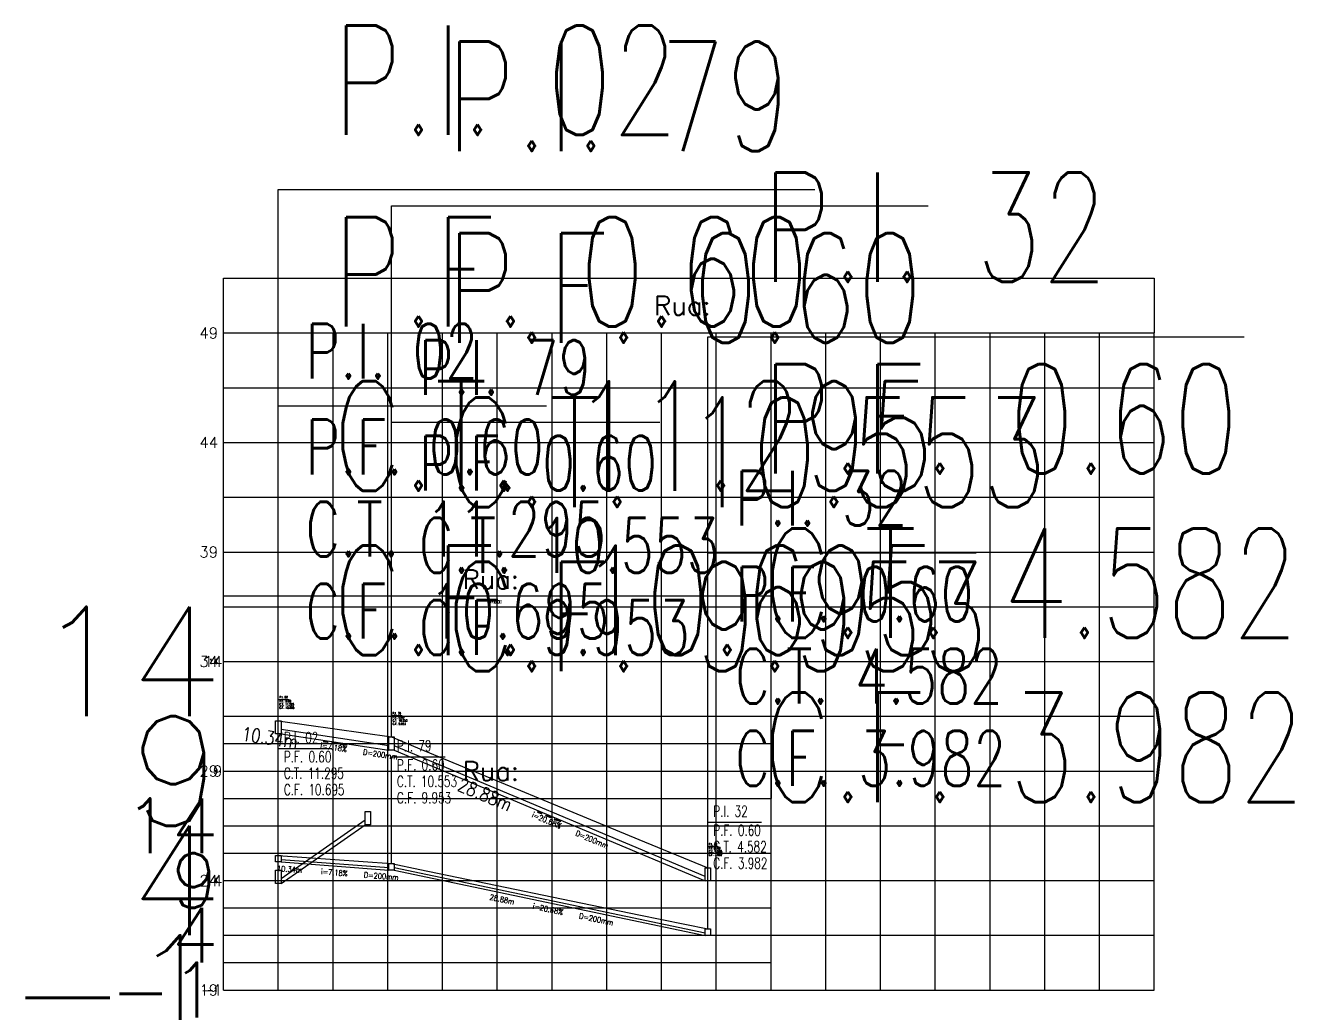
# Model space of a CAD drawing. Extents: x -289 to 361868, y -200 to 7352041.
# Drawn here: x -18.1 to 97.8, y -0.9 to 88.1 of the extents above; entities that cross this region are included whole.
import ezdxf
from ezdxf.enums import TextEntityAlignment as Align

# ---------------------------------------------------------------- set-up
doc = ezdxf.new("R2010")
doc.units = 0
for name, color, linetype in [('PS_IND_COMPRIMENTO', 7, 'Continuous'), ('PS_IND_DIAMETRO', 7, 'Continuous'), ('PS_IND_FLUXO', 3, 'Continuous'), ('PS_IND_INCLINACAO', 7, 'Continuous'), ('PS_PERFIL_CAIXAS', 7, 'Continuous'), ('PS_PERFIL_GRADE', 8, 'Continuous'), ('PS_PERFIL_TERRENO', 3, 'Continuous'), ('PS_PERFIL_TITULOS', 5, 'Continuous'), ('PS_PERFIL_TUBO', 7, 'Continuous'), ('PS_PONTOS_IDENTIFICACAO_LIN', 7, 'Continuous'), ('PS_PONTOS_IDENTIFICACAO_TXT', 7, 'Continuous')]:
    doc.layers.add(name, color=color, linetype=linetype)
doc.styles.add('ROMANS', font='ROMANS.shx', dxfattribs={"height": 2})

# ---------------------------------------------------------------- blocks, each defined once
blk = doc.blocks.new('*U3648')
at = {"layer": 'PS_PERFIL_GRADE', "linetype": 'Continuous'}
for p, q in [((0, 0), (0, 35)), ((0, 35), (50, 35)), ((5, 0), (5, 35)), ((10, 0), (10, 35)), ((15, 0), (15, 35)), ((20, 0), (20, 35)), ((25, 0), (25, 35)), ((30, 0), (30, 35)), ((35, 0), (35, 35)), ((40, 0), (40, 35)), ((45, 0), (45, 35)), ((50, 0), (50, 35)), ((0, 30), (50, 30)), ((0, 25), (50, 25)), ((0, 20), (50, 20)), ((0, 15), (50, 15)), ((0, 10), (50, 10)), ((0, 5), (50, 5)), ((0, 0), (50, 0))]:
    blk.add_line(p, q, dxfattribs=at)
blk.add_lwpolyline([(0, 35), (0, 40), (50, 40), (50, 35)], dxfattribs=at)
at = {"layer": 'PS_PERFIL_GRADE', "style": 'ROMANS'}
for s, p in [('14', (-0.5, 30)), ('9', (-0.5, 20)), ('4', (-0.5, 10)), ('-1', (-0.5, 0))]:
    blk.add_text(s, height=0.5, dxfattribs=at).set_placement(p, align=Align.MIDDLE_RIGHT)
blk = doc.blocks.new('*U3653')
at = {"layer": 'PS_PERFIL_GRADE', "linetype": 'Continuous'}
for p, q in [((0, 0), (0, 35)), ((0, 35), (50, 35)), ((5, 0), (5, 35)), ((10, 0), (10, 35)), ((15, 0), (15, 35)), ((20, 0), (20, 35)), ((25, 0), (25, 35)), ((30, 0), (30, 35)), ((35, 0), (35, 35)), ((40, 0), (40, 35)), ((45, 0), (45, 35)), ((50, 0), (50, 35)), ((0, 30), (50, 30)), ((0, 25), (50, 25)), ((0, 20), (50, 20)), ((0, 15), (50, 15)), ((0, 10), (50, 10)), ((0, 5), (50, 5)), ((0, 0), (50, 0))]:
    blk.add_line(p, q, dxfattribs=at)
blk.add_lwpolyline([(0, 35), (0, 36), (50, 36), (50, 35)], dxfattribs=at)
at = {"layer": 'PS_PERFIL_GRADE', "style": 'ROMANS'}
for s, p in [('14', (-0.1, 30)), ('9', (-0.1, 20)), ('4', (-0.1, 10)), ('-1', (-0.1, 0))]:
    blk.add_text(s, height=1, dxfattribs=at).set_placement(p, align=Align.MIDDLE_RIGHT)
blk = doc.blocks.new('*U3654')
at = {"layer": 'PS_PERFIL_GRADE', "linetype": 'Continuous'}
for p, q in [((0, 0), (0, 35)), ((0, 35), (50, 35)), ((5, 0), (5, 35)), ((10, 0), (10, 35)), ((15, 0), (15, 35)), ((20, 0), (20, 35)), ((25, 0), (25, 35)), ((30, 0), (30, 35)), ((35, 0), (35, 35)), ((40, 0), (40, 35)), ((45, 0), (45, 35)), ((50, 0), (50, 35)), ((0, 30), (50, 30)), ((0, 25), (50, 25)), ((0, 20), (50, 20)), ((0, 15), (50, 15)), ((0, 10), (50, 10)), ((0, 5), (50, 5)), ((0, 0), (50, 0))]:
    blk.add_line(p, q, dxfattribs=at)
blk.add_lwpolyline([(0, 35), (0, 36), (50, 36), (50, 35)], dxfattribs=at)
at = {"layer": 'PS_PERFIL_GRADE', "style": 'ROMANS'}
for s, p in [('14', (-0.1, 30)), ('9', (-0.1, 20)), ('4', (-0.1, 10)), ('-1', (-0.1, 0))]:
    blk.add_text(s, height=10, dxfattribs=at).set_placement(p, align=Align.MIDDLE_RIGHT)
blk = doc.blocks.new('*U3656')
at = {"layer": 'PS_PERFIL_GRADE', "linetype": 'Continuous'}
for p, q in [((0, 0), (0, 35)), ((0, 35), (50, 35)), ((5, 0), (5, 35)), ((10, 0), (10, 35)), ((15, 0), (15, 35)), ((20, 0), (20, 35)), ((25, 0), (25, 35)), ((30, 0), (30, 35)), ((35, 0), (35, 35)), ((40, 0), (40, 35)), ((45, 0), (45, 35)), ((50, 0), (50, 35)), ((0, 30), (50, 30)), ((0, 25), (50, 25)), ((0, 20), (50, 20)), ((0, 15), (50, 15)), ((0, 10), (50, 10)), ((0, 5), (50, 5)), ((0, 0), (50, 0))]:
    blk.add_line(p, q, dxfattribs=at)
blk.add_lwpolyline([(0, 35), (0, 36), (50, 36), (50, 35)], dxfattribs=at)
at = {"layer": 'PS_PERFIL_GRADE', "style": 'ROMANS'}
for s, p in [('14', (-0.1, 30)), ('9', (-0.1, 20)), ('4', (-0.1, 10)), ('-1', (-0.1, 0))]:
    blk.add_text(s, height=1, dxfattribs=at).set_placement(p, align=Align.MIDDLE_RIGHT)
blk = doc.blocks.new('*U3661')
at = {"layer": 'PS_PERFIL_GRADE', "linetype": 'Continuous'}
for p, q in [((0, 0), (0, 17.5)), ((0, 17.5), (50, 17.5)), ((5, 0), (5, 17.5)), ((10, 0), (10, 17.5)), ((15, 0), (15, 17.5)), ((20, 0), (20, 17.5)), ((25, 0), (25, 17.5)), ((30, 0), (30, 17.5)), ((35, 0), (35, 17.5)), ((40, 0), (40, 17.5)), ((45, 0), (45, 17.5)), ((50, 0), (50, 17.5)), ((0, 15), (50, 15)), ((0, 12.5), (50, 12.5)), ((0, 10), (50, 10)), ((0, 7.5), (50, 7.5)), ((0, 5), (50, 5)), ((0, 2.5), (50, 2.5)), ((0, 0), (50, 0))]:
    blk.add_line(p, q, dxfattribs=at)
blk.add_lwpolyline([(0, 17.5), (0, 22.5), (50, 22.5), (50, 17.5)], dxfattribs=at)
at = {"layer": 'PS_PERFIL_GRADE', "style": 'ROMANS'}
for s, p in [('14', (-0.5, 15)), ('9', (-0.5, 10)), ('4', (-0.5, 5)), ('-1', (-0.5, 0))]:
    blk.add_text(s, height=5, dxfattribs=at).set_placement(p, align=Align.MIDDLE_RIGHT)
blk = doc.blocks.new('*U3662')
at = {"layer": 'PS_PERFIL_GRADE', "linetype": 'Continuous'}
for p, q in [((0, 0), (0, 17.5)), ((0, 17.5), (50, 17.5)), ((5, 0), (5, 17.5)), ((10, 0), (10, 17.5)), ((15, 0), (15, 17.5)), ((20, 0), (20, 17.5)), ((25, 0), (25, 17.5)), ((30, 0), (30, 17.5)), ((35, 0), (35, 17.5)), ((40, 0), (40, 17.5)), ((45, 0), (45, 17.5)), ((50, 0), (50, 17.5)), ((0, 15), (50, 15)), ((0, 12.5), (50, 12.5)), ((0, 10), (50, 10)), ((0, 7.5), (50, 7.5)), ((0, 5), (50, 5)), ((0, 2.5), (50, 2.5)), ((0, 0), (50, 0))]:
    blk.add_line(p, q, dxfattribs=at)
blk.add_lwpolyline([(0, 17.5), (0, 22.5), (50, 22.5), (50, 17.5)], dxfattribs=at)
at = {"layer": 'PS_PERFIL_GRADE', "style": 'ROMANS'}
for s, p in [('14', (-0.5, 15)), ('9', (-0.5, 10)), ('4', (-0.5, 5)), ('-1', (-0.5, 0))]:
    blk.add_text(s, height=5, dxfattribs=at).set_placement(p, align=Align.MIDDLE_RIGHT)
blk = doc.blocks.new('*U3663')
at = {"layer": 'PS_PERFIL_GRADE', "linetype": 'Continuous'}
for p, q in [((0, 0), (0, 35)), ((0, 35), (50, 35)), ((5, 0), (5, 35)), ((10, 0), (10, 35)), ((15, 0), (15, 35)), ((20, 0), (20, 35)), ((25, 0), (25, 35)), ((30, 0), (30, 35)), ((35, 0), (35, 35)), ((40, 0), (40, 35)), ((45, 0), (45, 35)), ((50, 0), (50, 35)), ((0, 30), (50, 30)), ((0, 25), (50, 25)), ((0, 20), (50, 20)), ((0, 15), (50, 15)), ((0, 10), (50, 10)), ((0, 5), (50, 5)), ((0, 0), (50, 0))]:
    blk.add_line(p, q, dxfattribs=at)
blk.add_lwpolyline([(0, 35), (0, 36), (50, 36), (50, 35)], dxfattribs=at)
at = {"layer": 'PS_PERFIL_GRADE', "style": 'ROMANS'}
for s, p in [('14', (-0.1, 30)), ('9', (-0.1, 20)), ('4', (-0.1, 10)), ('-1', (-0.1, 0))]:
    blk.add_text(s, height=1, dxfattribs=at).set_placement(p, align=Align.MIDDLE_RIGHT)

msp = doc.modelspace()

# ---------------------------------------------------------------- linework, layer by layer
at = {"layer": 'PS_IND_FLUXO'}
for points in [[(7.48, 21.79, 0, 0, 0), (11.44, 21.19, 0.5, 0, 0), (12.42, 21.04, 0, 0, 0)], [(9.61, 22.48, 0, 0, 0), (10.4, 22.36, 0.1, 0, 0), (10.6, 22.33, 0, 0, 0)], [(9.61, 22.48, 0, 0, 0), (10.4, 22.36, 0.1, 0, 0), (10.6, 22.33, 0, 0, 0)], [(9.61, 22.48, 0, 0, 0), (10.4, 22.36, 0.1, 0, 0), (10.6, 22.33, 0, 0, 0)], [(9.61, 22.48, 0, 0, 0), (10.4, 22.36, 0.1, 0, 0), (10.6, 22.33, 0, 0, 0)], [(26.91, 15.77, 0, 0, 0), (30.6, 14.22, 0.5, 0, 0), (31.52, 13.83, 0, 0, 0)], [(29.14, 15.91, 0, 0, 0), (29.88, 15.6, 0.1, 0, 0), (30.06, 15.53, 0, 0, 0)], [(29.14, 15.91, 0, 0, 0), (29.88, 15.6, 0.1, 0, 0), (30.06, 15.53, 0, 0, 0)], [(29.14, 15.91, 0, 0, 0), (29.88, 15.6, 0.1, 0, 0), (30.06, 15.53, 0, 0, 0)], [(29.14, 15.91, 0, 0, 0), (29.88, 15.6, 0.1, 0, 0), (30.06, 15.53, 0, 0, 0)], [(7.57, 10.17, 0, 0, 0), (11.56, 9.87, 0.5, 0, 0), (12.55, 9.79, 0, 0, 0)], [(7.57, 10.17, 0, 0, 0), (11.56, 9.87, 0.5, 0, 0), (12.55, 9.79, 0, 0, 0)], [(27.03, 7.16, 0, 0, 0), (30.95, 6.34, 0.5, 0, 0), (31.93, 6.13, 0, 0, 0)], [(27.03, 7.16, 0, 0, 0), (30.95, 6.34, 0.5, 0, 0), (31.93, 6.13, 0, 0, 0)]]:
    msp.add_lwpolyline(points, format="xyseb", dxfattribs=at)
at = {"layer": 'PS_PERFIL_CAIXAS', "linetype": 'Continuous'}
for points in [[(4.75, 24.59), (5.25, 24.59), (5.25, 23.39), (4.75, 23.39)], [(4.75, 24.59), (5.25, 24.59), (5.25, 23.39), (4.75, 23.39)], [(4.75, 24.59), (5.25, 24.59), (5.25, 23.39), (4.75, 23.39)], [(4.75, 24.59), (5.25, 24.59), (5.25, 23.39), (4.75, 23.39)], [(4.75, 24.59), (5.25, 24.59), (5.25, 23.39), (4.75, 23.39)], [(15.09, 23.11), (15.59, 23.11), (15.59, 21.91), (15.09, 21.91)], [(15.09, 23.11), (15.59, 23.11), (15.59, 21.91), (15.09, 21.91)], [(15.09, 23.11), (15.59, 23.11), (15.59, 21.91), (15.09, 21.91)], [(15.09, 23.11), (15.59, 23.11), (15.59, 21.91), (15.09, 21.91)], [(15.09, 23.11), (15.59, 23.11), (15.59, 21.91), (15.09, 21.91)], [(12.92, 16.3), (13.42, 16.3), (13.42, 15.1), (12.92, 15.1)], [(4.75, 12.3), (5.25, 12.3), (5.25, 11.7), (4.75, 11.7)], [(4.75, 12.3), (5.25, 12.3), (5.25, 11.7), (4.75, 11.7)], [(4.75, 10.94), (5.25, 10.94), (5.25, 9.74), (4.75, 9.74)], [(15.09, 11.55), (15.59, 11.55), (15.59, 10.95), (15.09, 10.95)], [(15.09, 11.55), (15.59, 11.55), (15.59, 10.95), (15.09, 10.95)], [(43.97, 11.16), (44.47, 11.16), (44.47, 9.96), (43.97, 9.96)], [(43.97, 11.16), (44.47, 11.16), (44.47, 9.96), (43.97, 9.96)], [(43.97, 11.16), (44.47, 11.16), (44.47, 9.96), (43.97, 9.96)], [(43.97, 11.16), (44.47, 11.16), (44.47, 9.96), (43.97, 9.96)], [(43.97, 11.16), (44.47, 11.16), (44.47, 9.96), (43.97, 9.96)], [(43.97, 5.58), (44.47, 5.58), (44.47, 4.98), (43.97, 4.98)], [(43.97, 5.58), (44.47, 5.58), (44.47, 4.98), (43.97, 4.98)]]:
    msp.add_lwpolyline(points, close=True, dxfattribs=at)
at = {"layer": 'PS_PERFIL_GRADE', "linetype": 'Continuous'}
for p, q in [((0, 0), (0, 60)), ((0, 60), (85, 60)), ((5, 0), (5, 60)), ((10, 0), (10, 60)), ((15, 0), (15, 60)), ((20, 0), (20, 60)), ((25, 0), (25, 60)), ((30, 0), (30, 60)), ((35, 0), (35, 60)), ((40, 0), (40, 60)), ((45, 0), (45, 60)), ((50, 0), (50, 60)), ((55, 0), (55, 60)), ((60, 0), (60, 60)), ((65, 0), (65, 60)), ((70, 0), (70, 60)), ((75, 0), (75, 60)), ((80, 0), (80, 60)), ((85, 0), (85, 60)), ((0, 55), (85, 55)), ((0, 50), (85, 50)), ((0, 45), (85, 45)), ((0, 40), (85, 40)), ((0, 35), (85, 35)), ((0, 30), (85, 30)), ((0, 25), (85, 25)), ((0, 20), (85, 20)), ((0, 15), (85, 15)), ((0, 10), (85, 10)), ((0, 5), (85, 5)), ((0, 0), (85, 0))]:
    msp.add_line(p, q, dxfattribs=at)
msp.add_lwpolyline([(0, 60), (0, 65), (85, 65), (85, 60)], dxfattribs=at)
at = {"layer": 'PS_PERFIL_TERRENO', "linetype": 'Continuous'}
for points in [[(5, 24.59), (5, 24.59), (5, 24.59), (15.34, 23.11), (15.34, 23.11), (15.34, 23.11), (15.34, 23.11), (15.34, 23.11), (17.93, 22.03), (17.93, 22.03), (37.93, 13.76), (37.93, 13.76), (44.22, 11.16), (44.22, 11.16), (44.22, 11.16)], [(5, 24.59), (5, 24.59), (5, 24.59), (15.34, 23.11), (15.34, 23.11), (15.34, 23.11), (15.34, 23.11), (15.34, 23.11), (17.93, 22.03), (17.93, 22.03), (37.93, 13.76), (37.93, 13.76), (44.22, 11.16), (44.22, 11.16), (44.22, 11.16)], [(5, 24.59), (5, 24.59), (5, 24.59), (15.34, 23.11), (15.34, 23.11), (15.34, 23.11), (15.34, 23.11), (15.34, 23.11), (17.93, 22.03), (17.93, 22.03), (37.93, 13.76), (37.93, 13.76), (44.22, 11.16), (44.22, 11.16), (44.22, 11.16)], [(5, 24.59), (5, 24.59), (5, 24.59), (15.34, 23.11), (15.34, 23.11), (15.34, 23.11), (15.34, 23.11), (15.34, 23.11), (17.93, 22.03), (17.93, 22.03), (37.93, 13.76), (37.93, 13.76), (44.22, 11.16), (44.22, 11.16), (44.22, 11.16)], [(5, 24.59), (5, 24.59), (5, 24.59), (15.34, 23.11), (15.34, 23.11), (15.34, 23.11), (15.34, 23.11), (15.34, 23.11), (17.93, 22.03), (17.93, 22.03), (37.93, 13.76), (37.93, 13.76), (44.22, 11.16), (44.22, 11.16), (44.22, 11.16)], [(5, 12.3), (5, 12.3), (5, 12.3), (15.34, 11.55), (15.34, 11.55), (15.34, 11.55), (15.34, 11.55), (15.34, 11.55), (17.93, 11.02), (17.93, 11.02), (37.93, 6.88), (37.93, 6.88), (44.22, 5.58), (44.22, 5.58), (44.22, 5.58)], [(5, 12.3), (5, 12.3), (5, 12.3), (15.34, 11.55), (15.34, 11.55), (15.34, 11.55), (15.34, 11.55), (15.34, 11.55), (17.93, 11.02), (17.93, 11.02), (37.93, 6.88), (37.93, 6.88), (44.22, 5.58), (44.22, 5.58), (44.22, 5.58)]]:
    msp.add_lwpolyline(points, dxfattribs=at)
at = {"layer": 'PS_PERFIL_TUBO', "linetype": 'Continuous'}
for points in [[(5.25, 23.39), (15.09, 21.91), (15.09, 22.31), (5.25, 23.79)], [(5.25, 23.39), (15.09, 21.91), (15.09, 22.31), (5.25, 23.79)], [(5.25, 23.39), (15.09, 21.91), (15.09, 22.31), (5.25, 23.79)], [(5.25, 23.39), (15.09, 21.91), (15.09, 22.31), (5.25, 23.79)], [(5.25, 23.39), (15.09, 21.91), (15.09, 22.31), (5.25, 23.79)], [(15.59, 21.91), (43.97, 9.96), (43.97, 10.36), (15.59, 22.31)], [(15.59, 21.91), (43.97, 9.96), (43.97, 10.36), (15.59, 22.31)], [(15.59, 21.91), (43.97, 9.96), (43.97, 10.36), (15.59, 22.31)], [(15.59, 21.91), (43.97, 9.96), (43.97, 10.36), (15.59, 22.31)], [(15.59, 21.91), (43.97, 9.96), (43.97, 10.36), (15.59, 22.31)], [(5.25, 9.74), (12.92, 15.1), (12.92, 15.5), (5.25, 10.14)], [(5.25, 11.7), (15.09, 10.95), (15.09, 11.15), (5.25, 11.9)], [(5.25, 11.7), (15.09, 10.95), (15.09, 11.15), (5.25, 11.9)], [(15.59, 10.95), (43.97, 4.98), (43.97, 5.18), (15.59, 11.15)], [(15.59, 10.95), (43.97, 4.98), (43.97, 5.18), (15.59, 11.15)]]:
    msp.add_lwpolyline(points, close=True, dxfattribs=at)
at = {"layer": 'PS_PONTOS_IDENTIFICACAO_LIN', "linetype": 'Continuous'}
for points in [[(5, 24.59), (5, 73.09), (54, 73.09)], [(15.34, 23.11), (15.34, 71.61), (64.34, 71.61)], [(44.22, 11.16), (44.22, 59.66), (93.22, 59.66)], [(5, 24.59), (5, 53.34), (29.5, 53.34)], [(15.34, 23.11), (15.34, 51.86), (39.84, 51.86)], [(44.22, 11.16), (44.22, 39.91), (68.72, 39.91)], [(5, 24.59), (5, 26.54), (5.98, 26.54)], [(5, 24.59), (5, 26.54), (5.98, 26.54)], [(5, 24.59), (5, 26.54), (5.98, 26.54)], [(15.34, 23.11), (15.34, 25.06), (16.32, 25.06)], [(15.34, 23.11), (15.34, 25.06), (16.32, 25.06)], [(15.34, 23.11), (15.34, 25.06), (16.32, 25.06)], [(5, 12.3), (5, 22.05), (9.9, 22.05)], [(5, 12.3), (5, 22.05), (9.9, 22.05)], [(15.34, 11.55), (15.34, 21.3), (20.24, 21.3)], [(15.34, 11.55), (15.34, 21.3), (20.24, 21.3)], [(44.22, 5.58), (44.22, 15.33), (49.12, 15.33)], [(44.22, 5.58), (44.22, 15.33), (49.12, 15.33)], [(44.22, 11.16), (44.22, 13.11), (45.2, 13.11)], [(44.22, 11.16), (44.22, 13.11), (45.2, 13.11)], [(44.22, 11.16), (44.22, 13.11), (45.2, 13.11)]]:
    msp.add_lwpolyline(points, dxfattribs=at)

# ---------------------------------------------------------------- block references
at = {"layer": 'PS_PERFIL_GRADE'}
for name in ['*U3648', '*U3654', '*U3653', '*U3656', '*U3663', '*U3661', '*U3662']:
    msp.add_blockref(name, (0, 0), dxfattribs=at)

# ---------------------------------------------------------------- texts
at = {"layer": 'PS_IND_COMPRIMENTO', "style": 'ROMANS', "width": 0.8}
for s, height, rotation, p in [('10.34m', 1.25, 351.4144, (4.23, 23.04)), ('10.34m', 0.1, 351.4144, (9.31, 22.67)), ('10.34m', 0.1, 351.4144, (9.31, 22.67)), ('10.34m', 0.1, 351.4144, (9.31, 22.67)), ('10.34m', 0.1, 351.4144, (9.31, 22.67)), ('28.88m', 1.25, 337.1784, (23.88, 17.85)), ('28.88m', 0.1, 337.1784, (28.87, 16.19)), ('28.88m', 0.1, 337.1784, (28.87, 16.19)), ('28.88m', 0.1, 337.1784, (28.87, 16.19)), ('28.88m', 0.1, 337.1784, (28.87, 16.19)), ('10.34m', 0.5, 355.683, (6.03, 11.03)), ('10.34m', 0.5, 355.683, (6.03, 11.03)), ('28.88m', 0.5, 348.1182, (25.43, 8.27)), ('28.88m', 0.5, 348.1182, (25.43, 8.27))]:
    msp.add_text(s, height=height, rotation=rotation, dxfattribs=at).set_placement(p, align=Align.MIDDLE_CENTER)
at = {"layer": 'PS_IND_DIAMETRO', "style": 'ROMANS', "width": 0.8}
for height, rotation, p in [(0.1, 351.4144, (10.97, 22.42)), (0.1, 351.4144, (10.97, 22.42)), (0.1, 351.4144, (10.97, 22.42)), (0.1, 351.4144, (10.97, 22.42)), (0.5, 351.4144, (14.32, 21.51)), (0.1, 337.1784, (30.49, 15.51)), (0.1, 337.1784, (30.49, 15.51)), (0.1, 337.1784, (30.49, 15.51)), (0.1, 337.1784, (30.49, 15.51)), (0.5, 337.1784, (33.65, 13.74)), (0.5, 355.683, (14.4, 10.4)), (0.5, 355.683, (14.4, 10.4)), (0.5, 348.1182, (34.04, 6.46)), (0.5, 348.1182, (34.04, 6.46))]:
    msp.add_text('D=200mm', height=height, rotation=rotation, dxfattribs=at).set_placement(p, align=Align.MIDDLE_CENTER)
at = {"layer": 'PS_IND_INCLINACAO', "style": 'ROMANS', "width": 0.8}
for s, height, rotation, p in [('i=7.18%', 0.5, 351.4144, (10.06, 22.16)), ('i=7.18%', 0.1, 351.4144, (10.12, 22.55)), ('i=7.18%', 0.1, 351.4144, (10.12, 22.55)), ('i=7.18%', 0.1, 351.4144, (10.12, 22.55)), ('i=7.18%', 0.1, 351.4144, (10.12, 22.55)), ('i=20.68%', 0.5, 337.1784, (29.51, 15.49)), ('i=20.68%', 0.1, 337.1784, (29.66, 15.86)), ('i=20.68%', 0.1, 337.1784, (29.66, 15.86)), ('i=20.68%', 0.1, 337.1784, (29.66, 15.86)), ('i=20.68%', 0.1, 337.1784, (29.66, 15.86)), ('i=7.18%', 0.5, 355.683, (10.12, 10.73)), ('i=7.18%', 0.5, 355.683, (10.12, 10.73)), ('i=20.68%', 0.5, 348.1182, (29.63, 7.38)), ('i=20.68%', 0.5, 348.1182, (29.63, 7.38))]:
    msp.add_text(s, height=height, rotation=rotation, dxfattribs=at).set_placement(p, align=Align.MIDDLE_CENTER)
at = {"layer": 'PS_PERFIL_GRADE', "style": 'ROMANS'}
for s, p in [('49', (-0.5, 60)), ('44', (-0.5, 50)), ('39', (-0.5, 40)), ('34', (-0.5, 30)), ('29', (-0.5, 20)), ('24', (-0.5, 10)), ('19', (-0.5, 0))]:
    msp.add_text(s, height=1, dxfattribs=at).set_placement(p, align=Align.MIDDLE_RIGHT)
at = {"layer": 'PS_PERFIL_TITULOS', "style": 'ROMANS'}
for height, p in [(1.75, (42.5, 62.5)), (1.75, (25, 37.5)), (0.35, (25, 35.5)), (0.35, (25, 35.5)), (0.35, (25, 35.5)), (0.35, (25, 35.5)), (1.75, (25, 20)), (1.75, (25, 20))]:
    msp.add_text('Rua: ', height=height, dxfattribs=at).set_placement(p, align=Align.MIDDLE_CENTER)
at = {"layer": 'PS_PONTOS_IDENTIFICACAO_TXT', "style": 'ROMANS', "width": 0.7}
for s, height, p in [('P.I. 02', 10, (10, 78.09)), ('P.I. 79', 10, (20.34, 76.61)), ('P.I. 32', 10, (49.22, 64.66)), ('P.F. 0.60', 10, (10, 60.59)), ('P.F. 0.60', 10, (20.34, 59.11)), ('P.I. 02', 5, (7.5, 55.84)), ('P.I. 79', 5, (17.84, 54.36)), ('P.F. 0.60', 10, (49.22, 47.16)), ('C.T. 11.295', 10, (10, 45.59)), ('C.T. 10.553', 10, (20.34, 44.11)), ('P.F. 0.60', 5, (7.5, 47.09)), ('P.F. 0.60', 5, (17.84, 45.61)), ('P.I. 32', 5, (46.72, 42.41)), ('C.T. 11.295', 5, (7.5, 39.59)), ('C.T. 10.553', 5, (17.84, 38.11)), ('C.T. 4.582', 10, (49.22, 32.16)), ('C.F. 10.695', 10, (10, 30.59)), ('C.F. 9.953', 10, (20.34, 29.11)), ('P.F. 0.60', 5, (46.72, 33.66)), ('C.F. 10.695', 5, (7.5, 32.09)), ('C.F. 9.953', 5, (17.84, 30.61)), ('C.T. 4.582', 5, (46.72, 26.16)), ('P.I. 02', 0.2, (5.1, 26.64)), ('P.I. 02', 0.2, (5.1, 26.64)), ('P.I. 02', 0.2, (5.1, 26.64)), ('C.F. 3.982', 10, (49.22, 17.16)), ('P.F. 0.60', 0.2, (5.1, 26.29)), ('P.F. 0.60', 0.2, (5.1, 26.29)), ('P.F. 0.60', 0.2, (5.1, 26.29)), ('C.T. 11.295', 0.2, (5.1, 25.99)), ('C.T. 11.295', 0.2, (5.1, 25.99)), ('C.T. 11.295', 0.2, (5.1, 25.99)), ('C.F. 10.695', 0.2, (5.1, 25.69)), ('C.F. 10.695', 0.2, (5.1, 25.69)), ('C.F. 10.695', 0.2, (5.1, 25.69)), ('P.I. 79', 0.2, (15.44, 25.16)), ('P.I. 79', 0.2, (15.44, 25.16)), ('P.I. 79', 0.2, (15.44, 25.16)), ('P.F. 0.60', 0.2, (15.44, 24.81)), ('P.F. 0.60', 0.2, (15.44, 24.81)), ('P.F. 0.60', 0.2, (15.44, 24.81)), ('C.T. 10.553', 0.2, (15.44, 24.51)), ('C.T. 10.553', 0.2, (15.44, 24.51)), ('C.T. 10.553', 0.2, (15.44, 24.51)), ('C.F. 9.953', 0.2, (15.44, 24.21)), ('C.F. 9.953', 0.2, (15.44, 24.21)), ('C.F. 9.953', 0.2, (15.44, 24.21)), ('P.I. 02', 1, (5.5, 22.55)), ('P.I. 02', 1, (5.5, 22.55)), ('C.F. 3.982', 5, (46.72, 18.66)), ('P.I. 79', 1, (15.84, 21.8)), ('P.I. 79', 1, (15.84, 21.8)), ('P.F. 0.60', 1, (5.5, 20.8)), ('P.F. 0.60', 1, (5.5, 20.8)), ('P.F. 0.60', 1, (15.84, 20.05)), ('P.F. 0.60', 1, (15.84, 20.05)), ('C.T. 11.295', 1, (5.5, 19.3)), ('C.T. 11.295', 1, (5.5, 19.3)), ('C.F. 10.695', 1, (5.5, 17.8)), ('C.F. 10.695', 1, (5.5, 17.8)), ('C.T. 10.553', 1, (15.84, 18.55)), ('C.T. 10.553', 1, (15.84, 18.55)), ('C.F. 9.953', 1, (15.84, 17.05)), ('C.F. 9.953', 1, (15.84, 17.05)), ('P.I. 32', 1, (44.72, 15.83)), ('P.I. 32', 1, (44.72, 15.83)), ('P.F. 0.60', 1, (44.72, 14.08)), ('P.F. 0.60', 1, (44.72, 14.08)), ('P.I. 32', 0.2, (44.32, 13.21)), ('P.I. 32', 0.2, (44.32, 13.21)), ('P.I. 32', 0.2, (44.32, 13.21)), ('P.F. 0.60', 0.2, (44.32, 12.86)), ('P.F. 0.60', 0.2, (44.32, 12.86)), ('P.F. 0.60', 0.2, (44.32, 12.86)), ('C.T. 4.582', 0.2, (44.32, 12.56)), ('C.T. 4.582', 0.2, (44.32, 12.56)), ('C.T. 4.582', 0.2, (44.32, 12.56)), ('C.T. 4.582', 1, (44.72, 12.58)), ('C.T. 4.582', 1, (44.72, 12.58)), ('C.F. 3.982', 0.2, (44.32, 12.26)), ('C.F. 3.982', 0.2, (44.32, 12.26)), ('C.F. 3.982', 0.2, (44.32, 12.26)), ('C.F. 3.982', 1, (44.72, 11.08)), ('C.F. 3.982', 1, (44.72, 11.08))]:
    msp.add_text(s, height=height, dxfattribs=at).set_placement(p)

doc.saveas('drawing.dxf')
